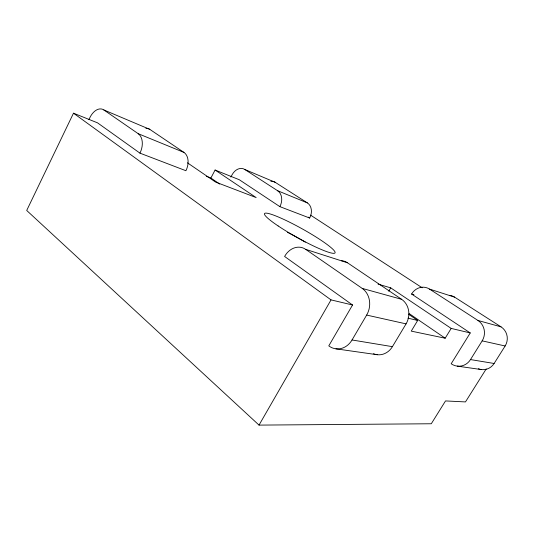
<?xml version="1.0" encoding="UTF-8"?>
<svg xmlns="http://www.w3.org/2000/svg" width="534" height="534" viewBox="0 0 534 534"><rect width="100%" height="100%" fill="white"/><g stroke="black" fill="none" stroke-linecap="round" stroke-linejoin="round"><path stroke-width="0.8" d="M88.904 119.636L89.972 117.447A14.451 9.165 -70.6 0 1 103.83 109.944L149.814 129.368L183.956 152.41A14.118 9.926 -70.4 0 1 185.905 170.72L139.955 153.145L97.528 122.84L73.492 113.195L26.7 210.469L259.023 425.104L431.285 423.762L445.516 400.927L465.468 401.922L486.187 368.967M219.721 184.063L210.89 178.022L215.089 170.026L239.325 179.751L279.856 206.638L309.653 218.032A11.468 9.212 -68.9 0 0 307.364 202.9L275.21 182.321L244.799 169.478A11.681 8.758 -69.2 0 0 232.01 174.898L230.862 177.068M259.023 425.104L331.033 299.894L352.553 305.001L328.79 345.858A19.304 16.514 -80.8 0 0 352.033 339.978L392.41 346.659L406.067 323.871A17.809 15.94 -77.5 0 0 401.641 299.32L347.474 262.768A16.881 14.325 -73.8 0 0 341.44 260.685M352.033 339.978L366.658 315.073A19.404 16.768 -77.1 0 0 362.212 288.4L305.688 249.358A18.31 14.919 -74 0 0 284.602 256.467L352.553 305.001M388.759 291.197L390.728 287.859L451.183 328.417L470.24 332.942L451.177 363.774A14.678 13.891 -87.7 0 0 470.507 359.576L494.117 363.48L505.137 345.985A13.784 13.423 -82.7 0 0 501.039 326.855L454.601 297.138A13.216 12.349 -72.5 0 0 449.394 295.355M408.73 314.332L417.675 320.46L411.26 331.127L445.182 338.209L451.183 328.417M470.507 359.576L482.169 340.859A14.718 14.064 -79.8 0 0 477.957 320.467L429.496 289.081A14.071 12.869 -73 0 0 411.587 294.027L470.24 332.942M457.258 366.124L481.508 369.581M335.953 348.836L377.218 354.716M366.658 315.073L406.067 323.871M482.169 340.859L505.137 345.985M407.976 318.157L417.675 320.46M362.212 288.4L401.641 299.32M477.957 320.467L501.039 326.855M378.072 284.115L390.728 287.859M411.587 294.027L413.937 294.728M305.688 249.358L347.474 262.768M429.496 289.081L454.601 297.138M206.271 176.24L210.89 178.022M103.83 109.944L138.213 133.694L183.956 152.41M244.799 169.478L277.613 190.731L307.364 202.9M310.548 215.129L422.187 287.786M308.258 217.118L309.653 218.032M215.089 170.026L256.16 197.58L215.509 182.034L187.421 162.803M409.064 313.518L445.182 338.209M73.492 113.195L331.033 299.894M138.213 133.694A15.106 10.053 -70.8 0 1 139.955 153.145M277.613 190.731A12.108 9.432 -69.4 0 1 279.856 206.638M145.889 128.314A13.544 9.105 -70.2 0 1 149.814 129.368M270.865 181.293A11.087 8.584 -68.8 0 1 275.21 182.321M392.41 346.659A17.729 15.72 -81.9 0 1 373.466 353.722M494.117 363.48A13.757 13.25 87.1 0 1 478.337 368.767M287.532 232.337A40.27 5.527 29.1 0 1 305.294 242.142M278.147 225.949A40.364 5.006 29.1 0 0 334.811 253.103A40.364 5.006 29.1 0 0 286.364 220.622A40.364 5.006 29.1 0 0 278.147 225.949"/></g></svg>
